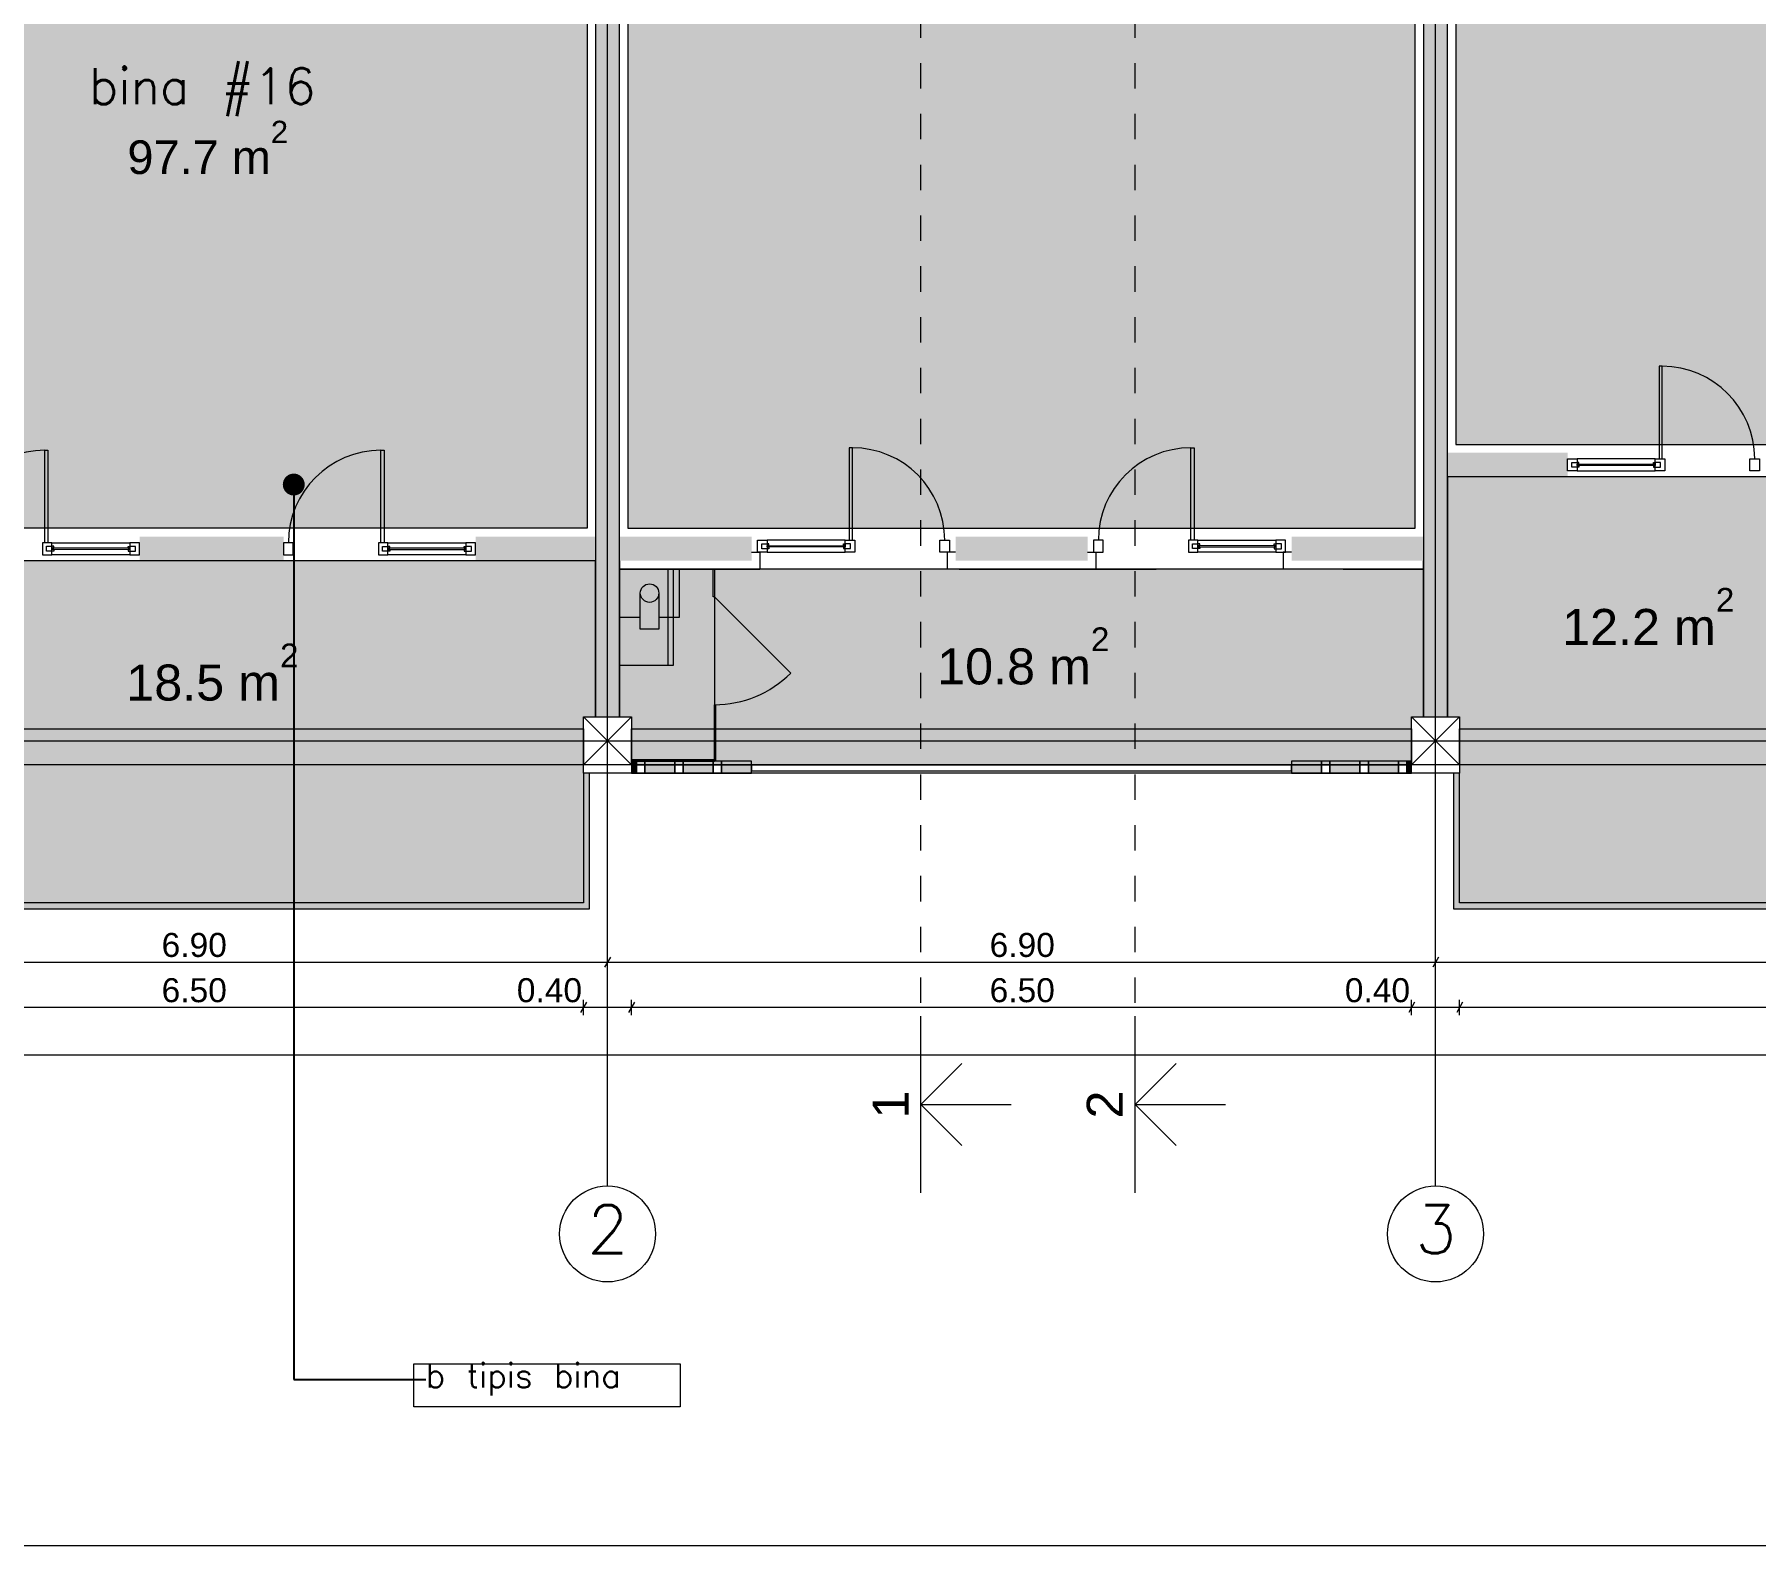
# Model space of a CAD drawing. Header units: millimetres. Extents: x 476244520 to 476657119, y 4620824743 to 4621446928.
# Drawn here: x 476392478 to 476406821, y 4621060450 to 4621073042 of the extents above; entities that cross this region are included whole.
import ezdxf

# ---------------------------------------------------------------- set-up
doc = ezdxf.new("R2010")
doc.units = ezdxf.units.MM
doc.header["$MEASUREMENT"] = 0
doc.linetypes.add('Dashed', pattern=[423.333333, 211.666667, -211.666667])
for name, color, linetype, lineweight in [('0_Pen_No__42_Pen_No__250_Pen_No__5', 5, 'Continuous', 0), ('2D Drafting - General_Pen_No__1_Pen_No__7', 7, 'Continuous', 0), ('2D Drafting - General_Pen_No__250_Pen_No__7_Pen_No__250', 7, 'Continuous', 0), ('2D Drafting - General_Pen_No__250_Pen_No__7_Pen_No__7', 7, 'Continuous', 0), ('2D Drafting - General_Pen_No__7_Pen_No__250', 7, 'Continuous', 0), ('2D Drafting - General_Pen_No__7_Pen_No__7_Pen_No__7', 7, 'Continuous', 0), ('Annotation - Text_Pen_No__7_Pen_No__142', 142, 'Continuous', 0), ('Annotation - Text_Pen_No__7_Pen_No__5', 5, 'Continuous', 0), ('Doors_Pen_No__7_Pen_No__7_Pen_No__7', 7, 'Continuous', 0), ('G-Anno-Nplt_Pen_No__142', 142, 'Continuous', 0), ('G-Anno-Nplt_Pen_No__151', 151, 'Continuous', 0), ('G-Anno-Nplt_Pen_No__255', 255, 'Continuous', 0), ('G-Anno-Nplt_Pen_No__4', 7, 'Continuous', 0), ('G-Anno-Nplt_Pen_No__7', 7, 'Continuous', 0), ('gegmebi_Pen_No__1_Pen_No__7', 7, 'Continuous', 0), ('kar-panjara_Pen_No__7_Pen_No__7_Pen_No__7', 7, 'Continuous', 0), ('New_._Pen_No__1', 1, 'Continuous', 0), ('New_2D Drafting - General_Pen_No__250_Pen_No__7_Pen_No__255', 255, 'Continuous', 0), ('New_2D Drafting - General_Pen_No__2_Pen_No__250', 7, 'Continuous', 0), ('New_G-Anno-Nplt_Pen_No__250', 7, 'Continuous', 0), ('New_G-Anno-Nplt_Pen_No__4', 7, 'Continuous', 0), ('New_reg_nak_Pen_No__250', 7, 'Continuous', 0), ('New_reg_nak_Pen_No__7', 7, 'Continuous', 0), ('New_shenobebi_Pen_No__1', 1, 'Continuous', 0), ('New_Structural - Bearing_Pen_No__1', 1, 'Continuous', 0), ('New_Structural - Bearing_Pen_No__250', 7, 'Continuous', 0), ('New_Structural - Bearing_Pen_No__7', 7, 'Continuous', 0), ('zoma_Pen_No__142', 142, 'Continuous', 0), ('zoma_Pen_No__5_Pen_No__5', 5, 'Continuous', 0)]:
    doc.layers.add(name, color=color, linetype=linetype, lineweight=lineweight)
doc.layers.add('zoma', color=7, linetype='Continuous')
doc.styles.add('GENERATED_STYLE_1', font='arial.ttf')
doc.styles.add('GENERATED_STYLE_2', font='arial.ttf')
doc.linetypes.add('Break', pattern='A,0,[1,A-4 бѓЎбѓђбѓ®бѓљбѓ\x98 - nikas1.Shx,S=15.679026,R=0,X=0,Y=0],-1975.557214,0', length=1975.557214)
doc.dimstyles.new('GENERATED_STYLE__1', dxfattribs={"dimtxt": 200, "dimasz": 64.421331, "dimexe": 0.18, "dimexo": 3, "dimgap": 0.09, "dimtad": 1, "dimtih": 1, "dimtoh": 1, "dimlfac": 0.001, "dimzin": 0, "dimdsep": 46, "dimtxsty": 'GENERATED_STYLE_2', "dimblk": 'ARROWHEAD_2', "dimblk1": 'ARROWHEAD_2', "dimblk2": 'ARROWHEAD_2', "dimcen": 0.09, "dimclrd": 142, "dimclre": 142, "dimclrt": 142, "dimadec": 0, "dimazin": 0, "dimtfac": 1, "dimtdec": 4, "dimtmove": 0, "dimatfit": 3, "dimfxl": 1, "dimtolj": 1, "dimtzin": 0, "dimarcsym": 0})
doc.dimstyles.new('GENERATED_STYLE__18', dxfattribs={"dimtxt": 0.18, "dimasz": 364.8, "dimexe": 0.18, "dimexo": 0.0625, "dimgap": 0.09, "dimtad": 0, "dimtih": 1, "dimtoh": 1, "dimdec": 4, "dimzin": 0, "dimdsep": 46, "dimcen": 0.09, "dimadec": 0, "dimazin": 0, "dimtfac": 1, "dimtdec": 4, "dimtmove": 0, "dimatfit": 3, "dimldrblk": 'ARROWHEAD_11', "dimfxl": 1, "dimtolj": 1, "dimtzin": 0, "dimarcsym": 0})
doc.dimstyles.new('GENERATED_STYLE__2', dxfattribs={"dimtxt": 200, "dimasz": 64.421331, "dimexe": 0.18, "dimexo": 3, "dimgap": 0.09, "dimtad": 1, "dimtih": 1, "dimtoh": 1, "dimlfac": 0.001, "dimzin": 0, "dimdsep": 46, "dimtxsty": 'GENERATED_STYLE_2', "dimblk": 'ARROWHEAD_2', "dimblk1": 'ARROWHEAD_2', "dimblk2": 'ARROWHEAD_2', "dimcen": 0.09, "dimclrd": 142, "dimclre": 142, "dimclrt": 142, "dimadec": 0, "dimazin": 0, "dimtfac": 1, "dimtdec": 4, "dimtmove": 2, "dimatfit": 3, "dimfxl": 1, "dimtolj": 1, "dimtzin": 0, "dimarcsym": 0})

# ---------------------------------------------------------------- blocks, each defined once
blk = doc.blocks.new('*D274', base_point=(476844527, 4621385791))
at = {"layer": 'zoma_Pen_No__142', "color": 142, "linetype": 'Continuous', "lineweight": 0, "transparency": 16777216}
for p, q in [((476390354, 4621065248), (476390354, 4621065376)), ((476397254, 4621065248), (476397254, 4621065376)), ((476390313, 4621065312), (476390354, 4621065312)), ((476390379, 4621065354), (476390330, 4621065270)), ((476390354, 4621065312), (476397254, 4621065312)), ((476397279, 4621065354), (476397230, 4621065270))]:
    blk.add_line(p, q, dxfattribs=at)
at = {"layer": 'zoma_Pen_No__142', "color": 142, "lineweight": 0, "transparency": 16777216, "insert": (476393538, 4621065352), "char_height": 200, "attachment_point": 7, "style": 'GENERATED_STYLE_2'}
blk.add_mtext('\\A1;{\\pql;\\fArial CYR|b0|i0|c204|p34;6.90}', dxfattribs=at)
blk = doc.blocks.new('ARROWHEAD_2')
at = {"color": 0, "linetype": 'Continuous', "lineweight": 0}
for p, q in [((0, 0), (-1, 0)), ((-0.38, -0.66), (0.38, 0.66))]:
    blk.add_line(p, q, dxfattribs=at)
blk = doc.blocks.new('*D275', base_point=(476844527, 4621385791))
at = {"layer": 'zoma_Pen_No__142', "color": 142, "linetype": 'Continuous', "lineweight": 0, "transparency": 16777216}
for p, q in [((476397254, 4621065248), (476397254, 4621065376)), ((476404154, 4621065248), (476404154, 4621065376)), ((476397279, 4621065354), (476397230, 4621065270)), ((476397254, 4621065312), (476404154, 4621065312)), ((476404179, 4621065354), (476404130, 4621065270))]:
    blk.add_line(p, q, dxfattribs=at)
at = {"layer": 'zoma_Pen_No__142', "color": 142, "lineweight": 0, "transparency": 16777216, "insert": (476400438, 4621065352), "char_height": 200, "attachment_point": 7, "style": 'GENERATED_STYLE_2'}
blk.add_mtext('\\A1;{\\pql;\\fArial CYR|b0|i0|c204|p34;6.90}', dxfattribs=at)
blk = doc.blocks.new('*D276', base_point=(476844527, 4621385791))
at = {"layer": 'zoma_Pen_No__142', "color": 142, "linetype": 'Continuous', "lineweight": 0, "transparency": 16777216}
for p, q in [((476404154, 4621065248), (476404154, 4621065376)), ((476411054, 4621065248), (476411054, 4621065376)), ((476404179, 4621065354), (476404130, 4621065270)), ((476404154, 4621065312), (476411054, 4621065312)), ((476411079, 4621065354), (476411030, 4621065270))]:
    blk.add_line(p, q, dxfattribs=at)
at = {"layer": 'zoma_Pen_No__142', "color": 142, "lineweight": 0, "transparency": 16777216, "insert": (476407338, 4621065352), "char_height": 200, "attachment_point": 7, "style": 'GENERATED_STYLE_2'}
blk.add_mtext('\\A1;{\\pql;\\fArial CYR|b0|i0|c204|p34;6.90}', dxfattribs=at)
blk = doc.blocks.new('*D323', base_point=(476844527, 4621385791))
at = {"layer": 'zoma_Pen_No__142', "color": 142, "linetype": 'Continuous', "lineweight": 0, "transparency": 16777216}
for p, q in [((476390579, 4621064977), (476390530, 4621064892)), ((476390554, 4621064871), (476390554, 4621064998)), ((476390554, 4621064935), (476397054, 4621064935)), ((476397079, 4621064977), (476397030, 4621064892)), ((476397054, 4621064871), (476397054, 4621064998))]:
    blk.add_line(p, q, dxfattribs=at)
at = {"layer": 'zoma_Pen_No__142', "color": 142, "lineweight": 0, "transparency": 16777216, "char_height": 200, "attachment_point": 7, "style": 'GENERATED_STYLE_2'}
for s, insert in [('\\A1;{\\pql;\\fArial CYR|b0|i0|c204|p34;6.50}', (476393538, 4621064975)), ('\\A1;{\\pql;\\fArial CYR|b0|i0|c204|p34;0.40}', (476396498, 4621064975))]:
    blk.add_mtext(s, dxfattribs=dict(at, insert=insert))
blk = doc.blocks.new('*D324', base_point=(476844527, 4621385791))
at = {"layer": 'zoma_Pen_No__142', "color": 142, "linetype": 'Continuous', "lineweight": 0, "transparency": 16777216}
for p, q in [((476397079, 4621064977), (476397030, 4621064892)), ((476397054, 4621064871), (476397054, 4621064998)), ((476397054, 4621064935), (476397454, 4621064935)), ((476397479, 4621064977), (476397430, 4621064892)), ((476397454, 4621064871), (476397454, 4621064998))]:
    blk.add_line(p, q, dxfattribs=at)
blk = doc.blocks.new('*D325', base_point=(476844527, 4621385791))
at = {"layer": 'zoma_Pen_No__142', "color": 142, "linetype": 'Continuous', "lineweight": 0, "transparency": 16777216}
for p, q in [((476397479, 4621064977), (476397430, 4621064892)), ((476397454, 4621064871), (476397454, 4621064998)), ((476397454, 4621064935), (476403954, 4621064935)), ((476403979, 4621064977), (476403930, 4621064892)), ((476403954, 4621064871), (476403954, 4621064998))]:
    blk.add_line(p, q, dxfattribs=at)
at = {"layer": 'zoma_Pen_No__142', "color": 142, "lineweight": 0, "transparency": 16777216, "char_height": 200, "attachment_point": 7, "style": 'GENERATED_STYLE_2'}
for s, insert in [('\\A1;{\\pql;\\fArial CYR|b0|i0|c204|p34;6.50}', (476400438, 4621064975)), ('\\A1;{\\pql;\\fArial CYR|b0|i0|c204|p34;0.40}', (476403398, 4621064975))]:
    blk.add_mtext(s, dxfattribs=dict(at, insert=insert))
blk = doc.blocks.new('*D326', base_point=(476844527, 4621385791))
at = {"layer": 'zoma_Pen_No__142', "color": 142, "linetype": 'Continuous', "lineweight": 0, "transparency": 16777216}
for p, q in [((476403979, 4621064977), (476403930, 4621064892)), ((476403954, 4621064871), (476403954, 4621064998)), ((476403954, 4621064935), (476404354, 4621064935)), ((476404379, 4621064977), (476404330, 4621064892)), ((476404354, 4621064871), (476404354, 4621064998))]:
    blk.add_line(p, q, dxfattribs=at)
blk = doc.blocks.new('*D327', base_point=(476844527, 4621385791))
at = {"layer": 'zoma_Pen_No__142', "color": 142, "linetype": 'Continuous', "lineweight": 0, "transparency": 16777216}
for p, q in [((476404379, 4621064977), (476404330, 4621064892)), ((476404354, 4621064871), (476404354, 4621064998)), ((476404354, 4621064935), (476410854, 4621064935)), ((476410879, 4621064977), (476410830, 4621064892)), ((476410854, 4621064871), (476410854, 4621064998))]:
    blk.add_line(p, q, dxfattribs=at)
at = {"layer": 'zoma_Pen_No__142', "color": 142, "lineweight": 0, "transparency": 16777216, "char_height": 200, "attachment_point": 7, "style": 'GENERATED_STYLE_2'}
for s, insert in [('\\A1;{\\pql;\\fArial CYR|b0|i0|c204|p34;6.50}', (476407338, 4621064975)), ('\\A1;{\\pql;\\fArial CYR|b0|i0|c204|p34;0.40}', (476410298, 4621064975))]:
    blk.add_mtext(s, dxfattribs=dict(at, insert=insert))
blk = doc.blocks.new('*D335', base_point=(476844527, 4621385791))
at = {"layer": 'zoma_Pen_No__142', "color": 142, "linetype": 'Continuous', "lineweight": 0, "transparency": 16777216}
for p, q in [((476390113, 4621064539), (476390154, 4621064539)), ((476390179, 4621064581), (476390130, 4621064497)), ((476390154, 4621064475), (476390154, 4621064602)), ((476390154, 4621064539), (476431954, 4621064539)), ((476431930, 4621064497), (476431979, 4621064581)), ((476431954, 4621064475), (476431954, 4621064602)), ((476431954, 4621064539), (476431996, 4621064539))]:
    blk.add_line(p, q, dxfattribs=at)
at = {"layer": 'zoma_Pen_No__142', "color": 142, "lineweight": 0, "transparency": 16777216, "insert": (476411278, 4621064579), "char_height": 200, "attachment_point": 7, "style": 'GENERATED_STYLE_2'}
blk.add_mtext('\\A1;{\\pql;\\fArial CYR|b0|i0|c204|p34;41.80}', dxfattribs=at)
blk = doc.blocks.new('ARROWHEAD_11')
at = {"color": 0, "linetype": 'Continuous', "lineweight": 0}
blk.add_line((0, 0), (-1, 0), dxfattribs=at)
at = {"color": 0, "linetype": 'Continuous', "lineweight": 0, "const_width": 0.25, "flags": 128}
blk.add_lwpolyline([(-0.125, 0, 1), (0.125, 0, 1)], format="xyb", close=True, dxfattribs=at)

msp = doc.modelspace()

# ---------------------------------------------------------------- hatches: boundary and pattern name
at = {"layer": '2D Drafting - General_Pen_No__250_Pen_No__7_Pen_No__7', "linetype": 'Continuous', "lineweight": 0}
for points in [[(476397354.207, 4621067356.437), (476397354.207, 4621073856.437), (476397154.207, 4621073856.437), (476397154.207, 4621067356.437)], [(476404054.207, 4621067356.437), (476404254.207, 4621067356.437), (476404254.207, 4621073856.437), (476404054.207, 4621073856.437)], [(476405253.895, 4621069356.437), (476404254.207, 4621069356.437), (476404254.207, 4621069556.437), (476405253.895, 4621069556.437)], [(476393354.212, 4621068656.437), (476394554.508, 4621068656.437), (476394554.508, 4621068856.437), (476393354.212, 4621068856.437)], [(476397154.207, 4621068656.437), (476396154.501, 4621068656.437), (476396154.501, 4621068856.437), (476397154.207, 4621068856.437)], [(476398454.207, 4621068656.437), (476398454.207, 4621068856.437), (476397354.207, 4621068856.437), (476397354.207, 4621068656.437)], [(476401254.205, 4621068656.437), (476401254.205, 4621068856.437), (476400154.302, 4621068856.437), (476400154.302, 4621068656.437)], [(476404054.207, 4621068656.449), (476404054.207, 4621068856.449), (476402954.226, 4621068856.449), (476402954.226, 4621068656.449)], [(476398144.29, 4621068586.777), (476398144.29, 4621068356.433), (476398134.29, 4621068356.433), (476398134.29, 4621068586.777)], [(476398154.301, 4621067456.434), (476398154.301, 4621066986.437), (476398144.301, 4621066986.437), (476398144.301, 4621067456.434)], [(476398144.301, 4621066996.437), (476397454.301, 4621066996.437), (476397454.301, 4621066986.437), (476398144.301, 4621066986.437)]]:
    msp.add_hatch(color=7, dxfattribs=at).paths.add_polyline_path(points)
at = {"layer": 'G-Anno-Nplt_Pen_No__151', "linetype": 'Continuous', "lineweight": 0, "true_color": 0x1f2f3f}
for points in [[(476390354.207, 4621077356.437), (476390554.207, 4621077356.437), (476390554.207, 4621077656.437), (476390754.207, 4621077656.437), (476390754.207, 4621078346.625), (476390354.207, 4621078346.625), (476390354.207, 4621078559.273), (476390424.207, 4621078559.273), (476390424.207, 4621083286.437), (476393924.389, 4621083286.437), (476393924.389, 4621084386.437), (476396984.207, 4621084386.437), (476396984.207, 4621084186.437), (476396984.207, 4621080450.056), (476396984.208, 4621077526.437), (476396684.207, 4621077526.437), (476396684.207, 4621076815.419), (476397154.207, 4621076815.419), (476397154.207, 4621074256.437), (476397054.207, 4621074256.437), (476397054.207, 4621073976.437), (476396984.207, 4621073976.437), (476396984.207, 4621073786.437), (476397084.207, 4621073786.437), (476397084.207, 4621068926.437), (476390424.207, 4621068926.437), (476390424.207, 4621073196.249), (476390824.207, 4621073196.249), (476390824.207, 4621074026.437), (476390624.207, 4621074026.437), (476390624.207, 4621074326.438), (476390424.207, 4621074326.438), (476390424.207, 4621076629.273), (476390354.207, 4621076629.273)], [(476404224.207, 4621084186.437), (476404224.207, 4621077826.437), (476404424.207, 4621077826.437), (476404424.207, 4621077526.437), (476404724.207, 4621077526.437), (476404724.207, 4621076665.419), (476404324.207, 4621076665.419), (476404324.207, 4621074326.437), (476404424.207, 4621074326.437), (476404424.207, 4621073786.437), (476404324.207, 4621073786.437), (476404324.207, 4621069626.379), (476407724.207, 4621069626.379), (476407724.207, 4621067226.378), (476410484.207, 4621067226.378), (476410484.207, 4621067726.567), (476410884.207, 4621067726.567), (476410884.207, 4621073786.437), (476410784.207, 4621073786.437), (476410784.207, 4621074326.438), (476410884.207, 4621074326.438), (476410884.207, 4621075613.729), (476410954.207, 4621075613.729), (476410954.207, 4621077356.437), (476410854.207, 4621077356.437), (476410854.207, 4621077606.437), (476410554.207, 4621077606.437), (476410554.207, 4621078627.456), (476410954.207, 4621078627.456), (476410954.207, 4621079229.707), (476410884.207, 4621079229.707), (476410884.207, 4621083286.44), (476407384.207, 4621083286.44), (476407384.207, 4621084386.437), (476404424.207, 4621084386.437), (476404424.207, 4621084186.437)], [(476397524.207, 4621073786.437), (476397424.207, 4621073786.437), (476397424.207, 4621068926.437), (476403984.207, 4621068926.437), (476403984.207, 4621073786.437), (476403884.207, 4621073786.437), (476403884.207, 4621074326.437), (476403984.207, 4621074326.437), (476403984.207, 4621075007.781), (476404054.207, 4621075007.781), (476404054.207, 4621077059.695), (476403514.019, 4621077059.695), (476403514.019, 4621077459.695), (476402464.169, 4621077459.695), (476402464.169, 4621077389.695), (476398264.395, 4621077389.695), (476398264.395, 4621076989.695), (476397424.207, 4621076989.695), (476397424.207, 4621074326.437), (476397524.207, 4621074326.437)]]:
    msp.add_hatch(color=169, dxfattribs=at).paths.add_polyline_path(points)
at = {"layer": 'G-Anno-Nplt_Pen_No__255', "linetype": 'Continuous', "lineweight": 0, "true_color": 0x3f3f3f}
for points in [[(476404254.207, 4621069356.437), (476404254.207, 4621067356.437), (476404354.207, 4621067356.437), (476404354.207, 4621066886.437), (476404304.207, 4621066886.437), (476404304.207, 4621065756.45), (476408154.204, 4621065756.473), (476408154.204, 4621066886.437), (476407454.207, 4621066886.437), (476407454.207, 4621069356.437)], [(476397154.207, 4621068656.437), (476390354.207, 4621068656.437), (476390354.207, 4621067356.437), (476390554.207, 4621067356.437), (476390554.207, 4621066956.437), (476391204.207, 4621066956.437), (476391254.208, 4621066956.437), (476391254.208, 4621066886.451), (476391204.207, 4621066886.451), (476391204.207, 4621065756.694), (476397104.207, 4621065756.645), (476397104.207, 4621066886.437), (476397054.207, 4621066886.437), (476397054.207, 4621067356.437), (476397154.207, 4621067356.437)], [(476404054.207, 4621068586.777), (476397354.207, 4621068586.777), (476397354.207, 4621067356.437), (476397454.207, 4621067356.437), (476397454.207, 4621066956.437), (476403954.207, 4621066956.437), (476403954.207, 4621067356.437), (476404054.207, 4621067356.437)]]:
    msp.add_hatch(color=250, dxfattribs=at).paths.add_polyline_path(points)
at = {"layer": 'New_2D Drafting - General_Pen_No__250_Pen_No__7_Pen_No__255', "linetype": 'Continuous', "lineweight": 0}
for points in [[(476397354.206, 4621068586.781), (476397854.206, 4621068586.777), (476397854.203, 4621068186.781), (476397681.218, 4621068186.783), (476397681.217, 4621068086.78), (476397527.191, 4621068086.781), (476397527.192, 4621068186.784), (476397354.203, 4621068186.786)], [(476397354.206, 4621068586.781), (476397804.206, 4621068586.781), (476397804.207, 4621067786.781), (476397354.207, 4621067786.781)]]:
    msp.add_hatch(color=255, dxfattribs=at).paths.add_polyline_path(points)
at = {"layer": 'New_G-Anno-Nplt_Pen_No__250', "linetype": 'Continuous', "lineweight": 0, "true_color": 0x000000}
for points in [[(476397494.207, 4621066986.437), (476397454.207, 4621066986.437), (476397454.207, 4621066886.437), (476397494.207, 4621066886.437)], [(476397564.207, 4621066886.437), (476397814.207, 4621066886.437), (476397814.207, 4621066986.437), (476397564.207, 4621066986.437)], [(476398134.207, 4621066986.437), (476397884.207, 4621066986.437), (476397884.207, 4621066886.437), (476398134.207, 4621066886.437)], [(476398204.207, 4621066886.437), (476398454.207, 4621066886.437), (476398454.207, 4621066986.437), (476398204.207, 4621066986.437)], [(476403204.207, 4621066986.437), (476402954.207, 4621066986.437), (476402954.207, 4621066886.437), (476403204.207, 4621066886.437)], [(476403524.207, 4621066986.437), (476403274.207, 4621066986.437), (476403274.207, 4621066886.437), (476403524.207, 4621066886.437)], [(476403844.207, 4621066986.437), (476403594.207, 4621066986.437), (476403594.207, 4621066886.437), (476403844.207, 4621066886.437)], [(476403954.207, 4621066986.437), (476403914.207, 4621066986.437), (476403914.207, 4621066886.437), (476403954.207, 4621066886.437)]]:
    msp.add_hatch(color=18, dxfattribs=at).paths.add_polyline_path(points)

# ---------------------------------------------------------------- linework, layer by layer
at = {"layer": '0_Pen_No__42_Pen_No__250_Pen_No__5', "color": 5, "linetype": 'Continuous', "lineweight": 0}
for centre in [(476397254.207, 4621063046.84), (476397254.207, 4621063046.84), (476404154.207, 4621063046.84), (476404154.207, 4621063046.84)]:
    msp.add_circle(centre, 400, dxfattribs=at)
at = {"layer": '2D Drafting - General_Pen_No__1_Pen_No__7', "color": 7, "linetype": 'Continuous', "lineweight": 0}
for p, q in [((476397054.207, 4621066956.437), (476397454.207, 4621067356.437)), ((476397454.207, 4621066956.437), (476397054.207, 4621067356.437)), ((476403954.207, 4621066956.437), (476404354.207, 4621067356.437)), ((476404354.207, 4621066956.437), (476403954.207, 4621067356.437))]:
    msp.add_line(p, q, dxfattribs=at)
at = {"layer": '2D Drafting - General_Pen_No__1_Pen_No__7', "color": 7, "linetype": 'Continuous', "lineweight": 0, "flags": 128}
for points in [[(476397054.207, 4621066956.437), (476390554.207, 4621066956.437), (476390554.207, 4621067256.437), (476397054.207, 4621067256.437)], [(476397454.207, 4621066956.437), (476397054.207, 4621066956.437), (476397054.207, 4621067356.437), (476397454.207, 4621067356.437)], [(476403954.207, 4621066956.437), (476397454.207, 4621066956.437), (476397454.207, 4621067256.437), (476403954.207, 4621067256.437)], [(476404354.207, 4621066956.437), (476403954.207, 4621066956.437), (476403954.207, 4621067356.437), (476404354.207, 4621067356.437)], [(476410854.207, 4621066956.437), (476404354.207, 4621066956.437), (476404354.207, 4621067256.437), (476410854.207, 4621067256.437)]]:
    msp.add_lwpolyline(points, close=True, dxfattribs=at)
at = {"layer": '2D Drafting - General_Pen_No__250_Pen_No__7_Pen_No__250', "color": 7, "linetype": 'Continuous', "lineweight": 0, "flags": 128}
for points in [[(476397354.207, 4621067356.437), (476397354.207, 4621073856.437), (476397154.207, 4621073856.437), (476397154.207, 4621067356.437)], [(476404054.207, 4621067356.437), (476404254.207, 4621067356.437), (476404254.207, 4621073856.437), (476404054.207, 4621073856.437)], [(476398144.29, 4621068586.777), (476398144.29, 4621068356.433), (476398134.29, 4621068356.433), (476398134.29, 4621068586.777)], [(476398154.301, 4621067456.434), (476398154.301, 4621066986.437), (476398144.301, 4621066986.437), (476398144.301, 4621067456.434)], [(476398144.301, 4621066996.437), (476397454.301, 4621066996.437), (476397454.301, 4621066986.437), (476398144.301, 4621066986.437)]]:
    msp.add_lwpolyline(points, close=True, dxfattribs=at)
at = {"layer": '2D Drafting - General_Pen_No__7_Pen_No__250', "color": 7, "linetype": 'Continuous', "lineweight": 0, "flags": 128}
for points in [[(476398454.301, 4621068727.034), (476398524.316, 4621068727.033), (476398524.315, 4621068586.771)], [(476400154.302, 4621068726.898), (476400084.287, 4621068726.9), (476400084.283, 4621068586.638)], [(476401254.205, 4621068727.098), (476401324.22, 4621068727.097), (476401324.219, 4621068586.836)], [(476402954.207, 4621068727.047), (476402884.192, 4621068727.049), (476402884.188, 4621068586.622)]]:
    msp.add_lwpolyline(points, dxfattribs=at)
at = {"layer": '2D Drafting - General_Pen_No__7_Pen_No__7_Pen_No__7', "color": 7, "linetype": 'Continuous', "lineweight": 0, "flags": 128}
for points in [[(476405333.895, 4621069406.356), (476405983.895, 4621069406.385), (476405983.89, 4621069506.324), (476405333.89, 4621069506.295)], [(476393274.207, 4621068706.494), (476392624.207, 4621068706.523), (476392624.212, 4621068806.462), (476393274.212, 4621068806.433)], [(476396074.503, 4621068706.351), (476395424.503, 4621068706.38), (476395424.508, 4621068806.319), (476396074.508, 4621068806.291)], [(476398584.316, 4621068727.036), (476399234.316, 4621068727.064), (476399234.312, 4621068827.003), (476398584.312, 4621068826.975)], [(476402824.203, 4621068727.052), (476402174.203, 4621068727.081), (476402174.207, 4621068827.02), (476402824.207, 4621068826.991)]]:
    msp.add_lwpolyline(points, close=True, dxfattribs=at)
at = {"layer": '2D Drafting - General_Pen_No__7_Pen_No__7_Pen_No__7', "color": 7, "linetype": 'Continuous', "lineweight": 0}
for centre, start, end in [((476406043.579, 4621069506.337), 0.005711, 90.0025313), ((476392564.523, 4621068806.475), 89.9974687, 179.994289), ((476395364.819, 4621068806.332), 89.9974687, 179.994289), ((476399294.001, 4621068827.016), 0.005711, 90.0025313), ((476402114.518, 4621068827.033), 89.9974687, 179.994289)]:
    msp.add_arc(centre, 770.311, start, end, dxfattribs=at)
at = {"layer": 'Doors_Pen_No__7_Pen_No__7_Pen_No__7', "color": 7, "linetype": 'Continuous', "lineweight": 0, "flags": 128}
for points in [[(476406016.912, 4621069506.336), (476406043.579, 4621069506.337), (476406043.545, 4621070276.648), (476406016.878, 4621070276.647)], [(476392591.189, 4621068806.474), (476392564.523, 4621068806.475), (476392564.557, 4621069576.786), (476392591.223, 4621069576.785)], [(476395391.485, 4621068806.331), (476395364.819, 4621068806.332), (476395364.853, 4621069576.643), (476395391.519, 4621069576.642)], [(476399267.334, 4621068827.015), (476399294.001, 4621068827.016), (476399293.967, 4621069597.328), (476399267.3, 4621069597.326)], [(476402141.185, 4621068827.032), (476402114.518, 4621068827.033), (476402114.552, 4621069597.344), (476402141.219, 4621069597.343)]]:
    msp.add_lwpolyline(points, close=True, dxfattribs=at)
at = {"layer": 'G-Anno-Nplt_Pen_No__4', "color": 7, "linetype": 'Continuous', "lineweight": 0, "flags": 128}
for points in [[(476407384.207, 4621084386.437), (476404424.207, 4621084386.437), (476404424.207, 4621084186.437), (476404224.207, 4621084186.437), (476404224.207, 4621077826.437), (476404424.207, 4621077826.437), (476404424.207, 4621077526.437), (476404724.207, 4621077526.437), (476404724.207, 4621076665.419), (476404324.207, 4621076665.419), (476404324.207, 4621074326.437), (476404424.207, 4621074326.437), (476404424.207, 4621073786.437), (476404324.207, 4621073786.437), (476404324.207, 4621069626.379), (476407724.207, 4621069626.379)], [(476397084.207, 4621073786.437), (476397084.207, 4621068926.437), (476390424.207, 4621068926.437), (476390424.207, 4621073196.249)]]:
    msp.add_lwpolyline(points, dxfattribs=at)
for points in [[(476397524.207, 4621073786.437), (476397424.207, 4621073786.437), (476397424.207, 4621068926.437), (476403984.207, 4621068926.437), (476403984.207, 4621073786.437), (476403884.207, 4621073786.437), (476403884.207, 4621074326.437), (476403984.207, 4621074326.437), (476403984.207, 4621075007.781), (476404054.207, 4621075007.781), (476404054.207, 4621077059.695), (476403514.019, 4621077059.695), (476403514.019, 4621077459.695), (476402464.169, 4621077459.695), (476402464.169, 4621077389.695), (476398264.395, 4621077389.695), (476398264.395, 4621076989.695), (476397424.207, 4621076989.695), (476397424.207, 4621074326.437), (476397524.207, 4621074326.437)], [(476404254.207, 4621069356.437), (476404254.207, 4621067356.437), (476404354.207, 4621067356.437), (476404354.207, 4621066886.437), (476404304.207, 4621066886.437), (476404304.207, 4621065756.45), (476408154.204, 4621065756.473), (476408154.204, 4621066886.437), (476407454.207, 4621066886.437), (476407454.207, 4621069356.437)], [(476397154.207, 4621068656.437), (476390354.207, 4621068656.437), (476390354.207, 4621067356.437), (476390554.207, 4621067356.437), (476390554.207, 4621066956.437), (476391204.207, 4621066956.437), (476391254.208, 4621066956.437), (476391254.208, 4621066886.451), (476391204.207, 4621066886.451), (476391204.207, 4621065756.694), (476397104.207, 4621065756.645), (476397104.207, 4621066886.437), (476397054.207, 4621066886.437), (476397054.207, 4621067356.437), (476397154.207, 4621067356.437)], [(476404054.207, 4621068586.777), (476397354.207, 4621068586.777), (476397354.207, 4621067356.437), (476397454.207, 4621067356.437), (476397454.207, 4621066956.437), (476403954.207, 4621066956.437), (476403954.207, 4621067356.437), (476404054.207, 4621067356.437)]]:
    msp.add_lwpolyline(points, close=True, dxfattribs=at)
at = {"layer": 'gegmebi_Pen_No__1_Pen_No__7', "color": 7, "linetype": 'Continuous', "lineweight": 0, "flags": 128}
for points in [[(476397681.218, 4621068186.783), (476397854.203, 4621068186.781), (476397854.206, 4621068586.777), (476397354.206, 4621068586.781), (476397354.203, 4621068186.786), (476397527.192, 4621068186.784)], [(476397681.219, 4621068386.781), (476397681.217, 4621068086.78), (476397527.191, 4621068086.781), (476397527.194, 4621068386.783)]]:
    msp.add_lwpolyline(points, dxfattribs=at)
at = {"layer": 'kar-panjara_Pen_No__7_Pen_No__7_Pen_No__7', "color": 7, "linetype": 'Continuous', "lineweight": 0, "flags": 128}
for points in [[(476405333.895, 4621069406.356), (476405253.895, 4621069406.353), (476405253.89, 4621069506.353), (476405333.89, 4621069506.356)], [(476405288.891, 4621069476.293), (476405333.891, 4621069476.295), (476405333.892, 4621069461.295), (476405333.893, 4621069451.295), (476405348.893, 4621069451.296), (476405348.893, 4621069436.296), (476405288.893, 4621069436.293)], [(476405348.891, 4621069476.296), (476405333.891, 4621069476.295), (476405333.892, 4621069461.295), (476405348.892, 4621069461.296)], [(476405333.892, 4621069461.295), (476405983.892, 4621069461.324), (476405983.893, 4621069451.324), (476405333.893, 4621069451.295)], [(476405968.891, 4621069476.323), (476405983.891, 4621069476.324), (476405983.892, 4621069461.324), (476405968.892, 4621069461.323)], [(476406028.891, 4621069476.326), (476405983.891, 4621069476.324), (476405983.892, 4621069461.324), (476405983.893, 4621069451.324), (476405968.893, 4621069451.323), (476405968.893, 4621069436.323), (476406028.893, 4621069436.326)], [(476406063.895, 4621069406.327), (476405983.895, 4621069406.324), (476405983.89, 4621069506.324), (476406063.89, 4621069506.327)], [(476406853.895, 4621069406.405), (476406773.895, 4621069406.402), (476406773.89, 4621069506.402), (476406853.89, 4621069506.405)], [(476392544.207, 4621068706.466), (476392624.207, 4621068706.462), (476392624.212, 4621068806.462), (476392544.212, 4621068806.466)], [(476393274.207, 4621068706.494), (476393354.207, 4621068706.491), (476393354.212, 4621068806.491), (476393274.212, 4621068806.494)], [(476394554.503, 4621068706.4), (476394634.503, 4621068706.397), (476394634.508, 4621068806.397), (476394554.508, 4621068806.4)], [(476395344.503, 4621068706.323), (476395424.503, 4621068706.319), (476395424.508, 4621068806.319), (476395344.508, 4621068806.323)], [(476396074.503, 4621068706.351), (476396154.503, 4621068706.348), (476396154.508, 4621068806.348), (476396074.508, 4621068806.351)], [(476398584.316, 4621068727.036), (476398504.316, 4621068727.032), (476398504.312, 4621068827.032), (476398584.312, 4621068827.036)], [(476399314.316, 4621068727.007), (476399234.316, 4621068727.003), (476399234.312, 4621068827.003), (476399314.312, 4621068827.007)], [(476400104.316, 4621068727.085), (476400024.316, 4621068727.081), (476400024.312, 4621068827.081), (476400104.312, 4621068827.085)], [(476401304.203, 4621068727.101), (476401384.203, 4621068727.097), (476401384.207, 4621068827.097), (476401304.207, 4621068827.101)], [(476402094.203, 4621068727.023), (476402174.203, 4621068727.02), (476402174.207, 4621068827.02), (476402094.207, 4621068827.023)], [(476402824.203, 4621068727.052), (476402904.203, 4621068727.048), (476402904.207, 4621068827.048), (476402824.207, 4621068827.052)], [(476392579.21, 4621068776.464), (476392624.21, 4621068776.462), (476392624.21, 4621068761.462), (476392624.209, 4621068751.462), (476392639.209, 4621068751.461), (476392639.208, 4621068736.461), (476392579.208, 4621068736.464)], [(476393274.21, 4621068761.433), (476392624.21, 4621068761.462), (476392624.209, 4621068751.462), (476393274.209, 4621068751.433)], [(476392639.21, 4621068776.461), (476392624.21, 4621068776.462), (476392624.21, 4621068761.462), (476392639.21, 4621068761.461)], [(476393319.21, 4621068776.431), (476393274.21, 4621068776.433), (476393274.21, 4621068761.433), (476393274.209, 4621068751.433), (476393259.209, 4621068751.434), (476393259.208, 4621068736.434), (476393319.208, 4621068736.431)], [(476393259.21, 4621068776.434), (476393274.21, 4621068776.433), (476393274.21, 4621068761.433), (476393259.21, 4621068761.434)], [(476395379.506, 4621068776.321), (476395424.506, 4621068776.319), (476395424.506, 4621068761.319), (476395424.505, 4621068751.319), (476395439.505, 4621068751.319), (476395439.504, 4621068736.319), (476395379.504, 4621068736.321)], [(476396074.506, 4621068761.291), (476395424.506, 4621068761.319), (476395424.505, 4621068751.319), (476396074.505, 4621068751.291)], [(476395439.506, 4621068776.319), (476395424.506, 4621068776.319), (476395424.506, 4621068761.319), (476395439.506, 4621068761.319)], [(476396119.506, 4621068776.289), (476396074.506, 4621068776.291), (476396074.506, 4621068761.291), (476396074.505, 4621068751.291), (476396059.505, 4621068751.291), (476396059.504, 4621068736.291), (476396119.504, 4621068736.289)], [(476396059.506, 4621068776.291), (476396074.506, 4621068776.291), (476396074.506, 4621068761.291), (476396059.506, 4621068761.291)], [(476398539.313, 4621068796.973), (476398584.313, 4621068796.975), (476398584.314, 4621068781.975), (476398584.314, 4621068771.975), (476398599.314, 4621068771.975), (476398599.315, 4621068756.975), (476398539.315, 4621068756.973)], [(476398599.313, 4621068796.975), (476398584.313, 4621068796.975), (476398584.314, 4621068781.975), (476398599.314, 4621068781.975)], [(476398584.314, 4621068781.975), (476399234.314, 4621068782.003), (476399234.314, 4621068772.003), (476398584.314, 4621068771.975)], [(476399219.313, 4621068797.003), (476399234.313, 4621068797.003), (476399234.314, 4621068782.003), (476399219.314, 4621068782.003)], [(476399279.313, 4621068797.005), (476399234.313, 4621068797.003), (476399234.314, 4621068782.003), (476399234.314, 4621068772.003), (476399219.314, 4621068772.003), (476399219.315, 4621068757.003), (476399279.315, 4621068757.005)], [(476402129.206, 4621068797.022), (476402174.206, 4621068797.02), (476402174.205, 4621068782.02), (476402174.205, 4621068772.02), (476402189.205, 4621068772.019), (476402189.204, 4621068757.019), (476402129.204, 4621068757.022)], [(476402189.206, 4621068797.019), (476402174.206, 4621068797.02), (476402174.205, 4621068782.02), (476402189.205, 4621068782.019)], [(476402824.205, 4621068781.991), (476402174.205, 4621068782.02), (476402174.205, 4621068772.02), (476402824.205, 4621068771.991)], [(476402869.206, 4621068796.989), (476402824.206, 4621068796.991), (476402824.205, 4621068781.991), (476402824.205, 4621068771.991), (476402809.205, 4621068771.992), (476402809.204, 4621068756.992), (476402869.204, 4621068756.989)], [(476402809.206, 4621068796.992), (476402824.206, 4621068796.991), (476402824.205, 4621068781.991), (476402809.205, 4621068781.992)]]:
    msp.add_lwpolyline(points, close=True, dxfattribs=at)
at = {"layer": 'New_2D Drafting - General_Pen_No__2_Pen_No__250', "color": 7, "linetype": 'Continuous', "lineweight": 0, "flags": 128}
msp.add_lwpolyline([(476395639.231, 4621061964.356), (476397859.236, 4621061964.356), (476397859.236, 4621061604.98), (476395639.231, 4621061604.98)], close=True, dxfattribs=at)
at = {"layer": 'New_G-Anno-Nplt_Pen_No__4', "color": 7, "linetype": 'Continuous', "lineweight": 0, "flags": 128}
for points in [[(476397494.207, 4621066986.437), (476397454.207, 4621066986.437), (476397454.207, 4621066886.437), (476397494.207, 4621066886.437)], [(476397564.207, 4621066886.437), (476397814.207, 4621066886.437), (476397814.207, 4621066986.437), (476397564.207, 4621066986.437)], [(476398134.207, 4621066986.437), (476397884.207, 4621066986.437), (476397884.207, 4621066886.437), (476398134.207, 4621066886.437)], [(476398204.207, 4621066886.437), (476398454.207, 4621066886.437), (476398454.207, 4621066986.437), (476398204.207, 4621066986.437)], [(476403204.207, 4621066986.437), (476402954.207, 4621066986.437), (476402954.207, 4621066886.437), (476403204.207, 4621066886.437)], [(476403524.207, 4621066986.437), (476403274.207, 4621066986.437), (476403274.207, 4621066886.437), (476403524.207, 4621066886.437)], [(476403844.207, 4621066986.437), (476403594.207, 4621066986.437), (476403594.207, 4621066886.437), (476403844.207, 4621066886.437)], [(476403954.207, 4621066986.437), (476403914.207, 4621066986.437), (476403914.207, 4621066886.437), (476403954.207, 4621066886.437)]]:
    msp.add_lwpolyline(points, close=True, dxfattribs=at)
at = {"layer": 'New_reg_nak_Pen_No__250', "color": 7, "linetype": 'Continuous', "lineweight": 0}
for p, q in [((476397758.729, 4621067786.781), (476397758.729, 4621068586.781)), ((476398144.301, 4621068356.433), (476398144.301, 4621067456.434))]:
    msp.add_line(p, q, dxfattribs=at)
at = {"layer": 'New_reg_nak_Pen_No__250', "color": 7, "linetype": 'Continuous', "lineweight": 0, "flags": 128}
for points in [[(476397354.206, 4621068586.781), (476397354.207, 4621067786.781), (476397804.207, 4621067786.781), (476397804.206, 4621068586.781)], [(476398454.207, 4621066906.437), (476402954.207, 4621066906.437), (476402954.207, 4621066956.437), (476398454.207, 4621066956.437)], [(476391204.207, 4621065756.645), (476397104.207, 4621065756.645), (476397104.207, 4621066886.437), (476397054.207, 4621066886.437), (476397054.207, 4621065806.645), (476391254.207, 4621065806.645), (476391254.207, 4621066886.45), (476391204.207, 4621066886.45)]]:
    msp.add_lwpolyline(points, close=True, dxfattribs=at)
msp.add_lwpolyline([(476407454.207, 4621066956.437), (476407454.207, 4621065806.489), (476404354.207, 4621065806.489), (476404354.207, 4621066886.437), (476404304.207, 4621066886.437), (476404304.207, 4621065756.45), (476407454.207, 4621065756.48)], dxfattribs=at)
at = {"layer": 'New_reg_nak_Pen_No__250', "color": 7, "linetype": 'Continuous', "lineweight": 0}
msp.add_circle((476397604.207, 4621068386.781), 77.013, dxfattribs=at)
at = {"layer": 'New_reg_nak_Pen_No__7', "color": 7, "linetype": 'Continuous', "lineweight": 0, "flags": 128}
for points in [[(476397354.207, 4621068656.437), (476397354.207, 4621068586.777), (476398524.315, 4621068586.771)], [(476400184.173, 4621068586.777), (476401824.621, 4621068586.777)], [(476403384.59, 4621068586.777), (476404054.207, 4621068586.777), (476404054.207, 4621068656.437)], [(476404354.207, 4621066956.437), (476404354.207, 4621066886.437), (476397054.207, 4621066886.437), (476397054.207, 4621066956.437)]]:
    msp.add_lwpolyline(points, dxfattribs=at)
at = {"layer": 'New_shenobebi_Pen_No__1', "color": 1, "linetype": 'Dashed', "lineweight": 0}
for points in [[(476399865.328, 4621064124.808), (476399865.328, 4621083416.464), (476398266.855, 4621083416.464), (476398266.855, 4621088953.674)], [(476401650.445, 4621064124.808), (476401650.445, 4621088953.674)]]:
    msp.add_lwpolyline(points, dxfattribs=at)
at = {"layer": 'New_shenobebi_Pen_No__1', "color": 1, "linetype": 'Continuous', "lineweight": 0}
for points in [[(476399865.328, 4621063387.934), (476399865.328, 4621064861.681)], [(476401650.445, 4621063387.934), (476401650.445, 4621064861.681)], [(476399865.328, 4621064124.808), (476400206.473, 4621064465.953)], [(476401650.445, 4621064124.808), (476401991.59, 4621064465.953)], [(476399865.328, 4621064124.808), (476400618.326, 4621064124.808)], [(476399865.328, 4621064124.808), (476400206.473, 4621063783.662)], [(476401650.445, 4621064124.808), (476402403.443, 4621064124.808)], [(476401650.445, 4621064124.808), (476401991.59, 4621063783.662)]]:
    msp.add_lwpolyline(points, dxfattribs=at)
at = {"layer": 'New_Structural - Bearing_Pen_No__1', "color": 1, "linetype": 'Break', "lineweight": 0}
msp.add_line((476374220.452, 4621060449.823), (476442354.006, 4621060449.823), dxfattribs=at)
at = {"layer": 'New_Structural - Bearing_Pen_No__250', "color": 7, "linetype": 'Continuous', "lineweight": 0}
msp.add_line((476398144.29, 4621068356.434), (476398780.689, 4621067720.034), dxfattribs=at)
msp.add_arc((476398144.301, 4621068356.422), 899.988, 270, 315, dxfattribs=at)
at = {"layer": 'New_Structural - Bearing_Pen_No__7', "color": 7, "linetype": 'Continuous', "lineweight": 0}
for points in [[(476397494.207, 4621066886.437), (476397564.207, 4621066886.437), (476397564.207, 4621066986.437), (476397494.207, 4621066986.437)], [(476397814.207, 4621066886.437), (476397884.207, 4621066886.437), (476397884.207, 4621066986.437), (476397814.207, 4621066986.437)], [(476398134.207, 4621066886.437), (476398204.207, 4621066886.437), (476398204.207, 4621066986.437), (476398134.207, 4621066986.437)], [(476403204.207, 4621066886.437), (476403274.207, 4621066886.437), (476403274.207, 4621066986.437), (476403204.207, 4621066986.437)], [(476403524.204, 4621066886.437), (476403594.204, 4621066886.437), (476403594.204, 4621066986.437), (476403524.204, 4621066986.437)], [(476403844.207, 4621066886.437), (476403914.207, 4621066886.437), (476403914.207, 4621066986.437), (476403844.207, 4621066986.437)]]:
    msp.add_lwpolyline(points, close=True, dxfattribs=at)
at = {"layer": 'zoma_Pen_No__5_Pen_No__5', "color": 5, "linetype": 'Continuous', "lineweight": 0}
for p, q in [((476397254.207, 4621063446.84), (476397254.207, 4621088157.646)), ((476404154.207, 4621063446.84), (476404154.207, 4621088157.646)), ((476386273.656, 4621067156.437), (476436160.037, 4621067156.437)), ((476386273.656, 4621067156.437), (476436160.037, 4621067156.437))]:
    msp.add_line(p, q, dxfattribs=at)

# ---------------------------------------------------------------- texts
at = {"layer": 'Annotation - Text_Pen_No__7_Pen_No__142', "color": 142, "linetype": 'Continuous', "lineweight": 0, "insert": (476393876.7, 4621072760.893), "char_height": 300, "attachment_point": 2}
msp.add_mtext('\\A1;{\\pqc;\\Ftxt.shx;bina #1\\Ftxt.shx;6}', dxfattribs=at)
at = {"layer": 'Annotation - Text_Pen_No__7_Pen_No__5', "color": 5, "linetype": 'Continuous', "lineweight": 0, "char_height": 400, "attachment_point": 2}
for s, insert in [('\\A1;{\\pqc;\\Ftxt.shx;2}', (476397256.365, 4621063285.412)), ('\\A1;{\\pqc;\\Ftxt.shx;3}', (476404156.365, 4621063285.412))]:
    msp.add_mtext(s, dxfattribs=dict(at, insert=insert))
at = {"layer": 'G-Anno-Nplt_Pen_No__142', "color": 142, "lineweight": 0, "insert": (476393252.844, 4621071875.075), "char_height": 280, "attachment_point": 7, "style": 'GENERATED_STYLE_1'}
msp.add_mtext('{\\fArial|b0|i0|c0|p34;97.7 m{\\H0.66x;\\S2^  ;}}', dxfattribs=at)
at = {"layer": 'G-Anno-Nplt_Pen_No__7', "color": 7, "lineweight": 0, "char_height": 300, "attachment_point": 7, "style": 'GENERATED_STYLE_1'}
for s, insert in [('{\\fArial|b0|i0|c0|p34;12.2 m{\\H0.66x;\\S2^  ;}}', (476405208.659, 4621067954.593)), ('{\\fArial|b0|i0|c0|p34;10.8 m{\\H0.66x;\\S2^  ;}}', (476400000.962, 4621067621.607)), ('{\\fArial|b0|i0|c0|p34;18.5 m{\\H0.66x;\\S2^  ;}}', (476393243.767, 4621067487.079))]:
    msp.add_mtext(s, dxfattribs=dict(at, insert=insert))
at = {"layer": 'New_._Pen_No__1', "color": 1, "linetype": 'Continuous', "lineweight": 0, "char_height": 300, "attachment_point": 2, "rotation": 90, "style": 'GENERATED_STYLE_1'}
for s, insert in [('\\A1;{\\pqc;\\fArial|b0|i0|c0|p34;1}', (476399462.47, 4621064124.808)), ('\\A1;{\\pqc;\\fArial|b0|i0|c0|p34;2}', (476401247.587, 4621064124.808))]:
    msp.add_mtext(s, dxfattribs=dict(at, insert=insert))
at = {"layer": 'New_2D Drafting - General_Pen_No__2_Pen_No__250', "color": 7, "linetype": 'Continuous', "lineweight": 0, "insert": (476395739.231, 4621061833.094), "char_height": 200, "attachment_point": 4}
msp.add_mtext('\\A1;{\\pql;\\Ftxt.shx;b tipis bina}', dxfattribs=at)

# ---------------------------------------------------------------- dimensions: what is measured, and where the dimension line sits
at = {"layer": 'zoma', "color": 142, "linetype": 'Continuous', "lineweight": 0}
for base, p1, p2, dimstyle, picture, middle in [((476397254.207, 4621065312.069), (476390354.207, 4621066950.765), (476397254.207, 4621066950.765), 'GENERATED_STYLE__1', '*D274', (476393797.914, 4621065452.069)), ((476404154.207, 4621065312.069), (476397254.207, 4621066950.765), (476404154.207, 4621066950.765), 'GENERATED_STYLE__1', '*D275', (476400697.914, 4621065452.069)), ((476411054.207, 4621065312.069), (476404154.207, 4621066950.765), (476411054.207, 4621066950.765), 'GENERATED_STYLE__1', '*D276', (476407597.914, 4621065452.069)), ((476431954.207, 4621064538.891), (476390154.207, 4621066397.479), (476431954.207, 4621066397.479), 'GENERATED_STYLE__2', '*D335', (476411613.52, 4621064678.891)), ((476397054.207, 4621064934.873), (476390554.207, 4621066437.539), (476397054.207, 4621066437.539), 'GENERATED_STYLE__1', '*D323', (476393797.914, 4621065074.873)), ((476397454.207, 4621064934.873), (476397054.207, 4621066437.539), (476397454.207, 4621066437.539), 'GENERATED_STYLE__1', '*D324', (476396757.359, 4621065074.873)), ((476403954.207, 4621064934.873), (476397454.207, 4621066437.539), (476403954.207, 4621066437.539), 'GENERATED_STYLE__1', '*D325', (476400697.914, 4621065074.873)), ((476404354.207, 4621064934.873), (476403954.207, 4621066437.539), (476404354.207, 4621066437.539), 'GENERATED_STYLE__1', '*D326', (476403657.359, 4621065074.873)), ((476410854.207, 4621064934.873), (476404354.207, 4621066437.539), (476410854.207, 4621066437.539), 'GENERATED_STYLE__1', '*D327', (476407597.914, 4621065074.873))]:
    dim = msp.add_linear_dim(base=base, p1=p1, p2=p2, dimstyle=dimstyle, dxfattribs=at)
    dim.commit()
    dim.dimension.update_dxf_attribs({"geometry": picture, "text_midpoint": middle, "dimtype": 160})

# ---------------------------------------------------------------- leaders
at = {"layer": 'New_2D Drafting - General_Pen_No__2_Pen_No__250', "color": 7, "linetype": 'Continuous', "lineweight": 0, "annotation_type": 0, "has_hookline": 1, "hookline_direction": 0, "text_width": 1933.333}
msp.add_leader([(476394639.231, 4621069291.228), (476394639.231, 4621061833.094), (476395739.141, 4621061833.094)], dimstyle='GENERATED_STYLE__18', dxfattribs=at)

doc.saveas('drawing.dxf')
